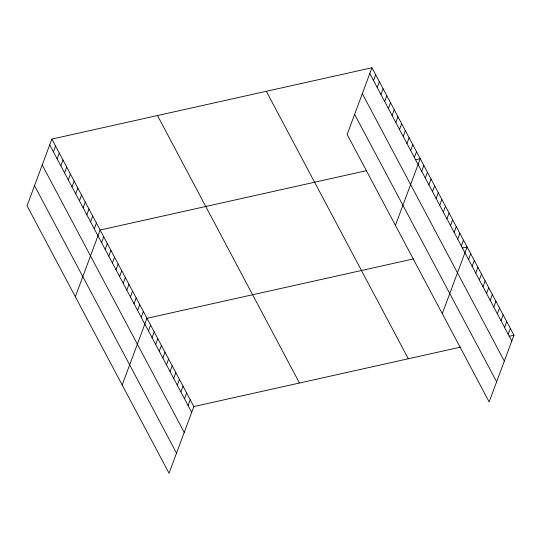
<?xml version="1.0" encoding="UTF-8"?>
<svg xmlns="http://www.w3.org/2000/svg" width="541" height="541" viewBox="0 0 541 541"><rect width="100%" height="100%" fill="white"/><g stroke="black" fill="none" stroke-linecap="round" stroke-linejoin="round"><path stroke-width="0.81" d="M51.855 139.084L27.05 205.783L169.042 473.247L193.847 406.555L51.855 139.084L371.958 67.753L513.95 335.217L489.145 401.916L347.153 134.445L371.958 67.753M53.417 151.859L55.567 146.084M57.13 158.858L59.28 153.076M60.842 165.85L62.993 160.075M64.562 172.843L66.705 167.068M68.274 179.842L70.425 174.06M71.987 186.834L74.137 181.059M75.699 193.834L77.85 188.052M79.412 200.826L81.563 195.051M83.125 207.825L85.275 202.043M86.844 214.818L88.988 209.042M90.557 221.81L92.7 216.035M94.269 228.809L96.42 223.027M75.327 296.718L100.132 230.026L366.602 170.645M101.586 242.591L103.737 236.816M105.191 249.381L107.341 243.606M108.795 256.17L110.946 250.395M112.4 262.96L114.55 257.185M116.004 269.749L118.154 263.974M119.608 276.539L121.759 270.764M123.213 283.328L125.363 277.553M126.817 290.118L128.968 284.343M130.422 296.908L132.572 291.132M134.026 303.697L136.176 297.922M137.63 310.487L139.781 304.711M141.235 317.276L143.385 311.501M122.185 384.982L146.99 318.291L413.459 258.909M148.444 330.855L150.594 325.08M152.048 337.645L154.199 331.87M155.652 344.434L157.803 338.659M159.257 351.224L161.407 345.449M162.861 358.014L165.012 352.238M166.466 364.803L168.616 359.028M170.07 371.593L172.221 365.817M173.675 378.382L175.825 372.607M177.279 385.172L179.429 379.397M180.883 391.961L183.034 386.186M184.488 398.751L186.638 392.976M188.092 405.54L190.243 399.765M373.52 80.528L375.67 74.753M377.233 87.52L379.383 81.745M380.952 94.519L383.096 88.738M384.665 101.512L386.815 95.737M388.377 108.511L390.528 102.729M392.09 115.504L394.24 109.728M395.802 122.503L397.953 116.721M399.515 129.495L401.665 123.72M403.234 136.488L405.378 130.712M406.947 143.487L409.091 137.705M410.66 150.479L412.81 144.704M414.372 157.478L416.523 151.696M395.43 225.387L420.235 158.696L415.36 159.778M421.689 171.26L423.84 165.485M425.294 178.05L427.444 172.275M428.898 184.839L431.049 179.064M432.502 191.629L434.653 185.854M436.107 198.419L438.257 192.643M439.711 205.208L441.862 199.433M443.316 211.998L445.466 206.222M446.92 218.787L449.071 213.012M450.525 225.577L452.675 219.802M454.129 232.366L456.279 226.591M457.733 239.156L459.884 233.381M461.338 245.945L463.488 240.163M442.288 313.652L467.093 246.953L462.217 248.042M468.547 259.524L470.697 253.743M472.151 266.314L474.301 260.532M475.755 273.104L477.906 267.322M479.36 279.893L481.51 274.111M482.964 286.683L485.115 280.901M486.569 293.472L488.719 287.69M490.173 300.262L492.324 294.48M493.777 307.051L495.928 301.269M497.382 313.841L499.532 308.059M500.986 320.63L503.137 314.848M504.591 327.42L506.741 321.638M508.195 334.21L510.346 328.428M193.847 406.555L460.323 347.173M509.074 336.306L513.95 335.217M369.807 73.535L511.8 340.999M362.335 93.634L504.327 361.097M354.632 114.347L496.624 381.811M266.321 91.294L408.313 358.757M157.485 115.551L299.477 383.014M49.704 144.866L191.697 412.33M42.225 164.964L184.224 432.435M34.523 185.678L176.522 453.142"/></g></svg>
